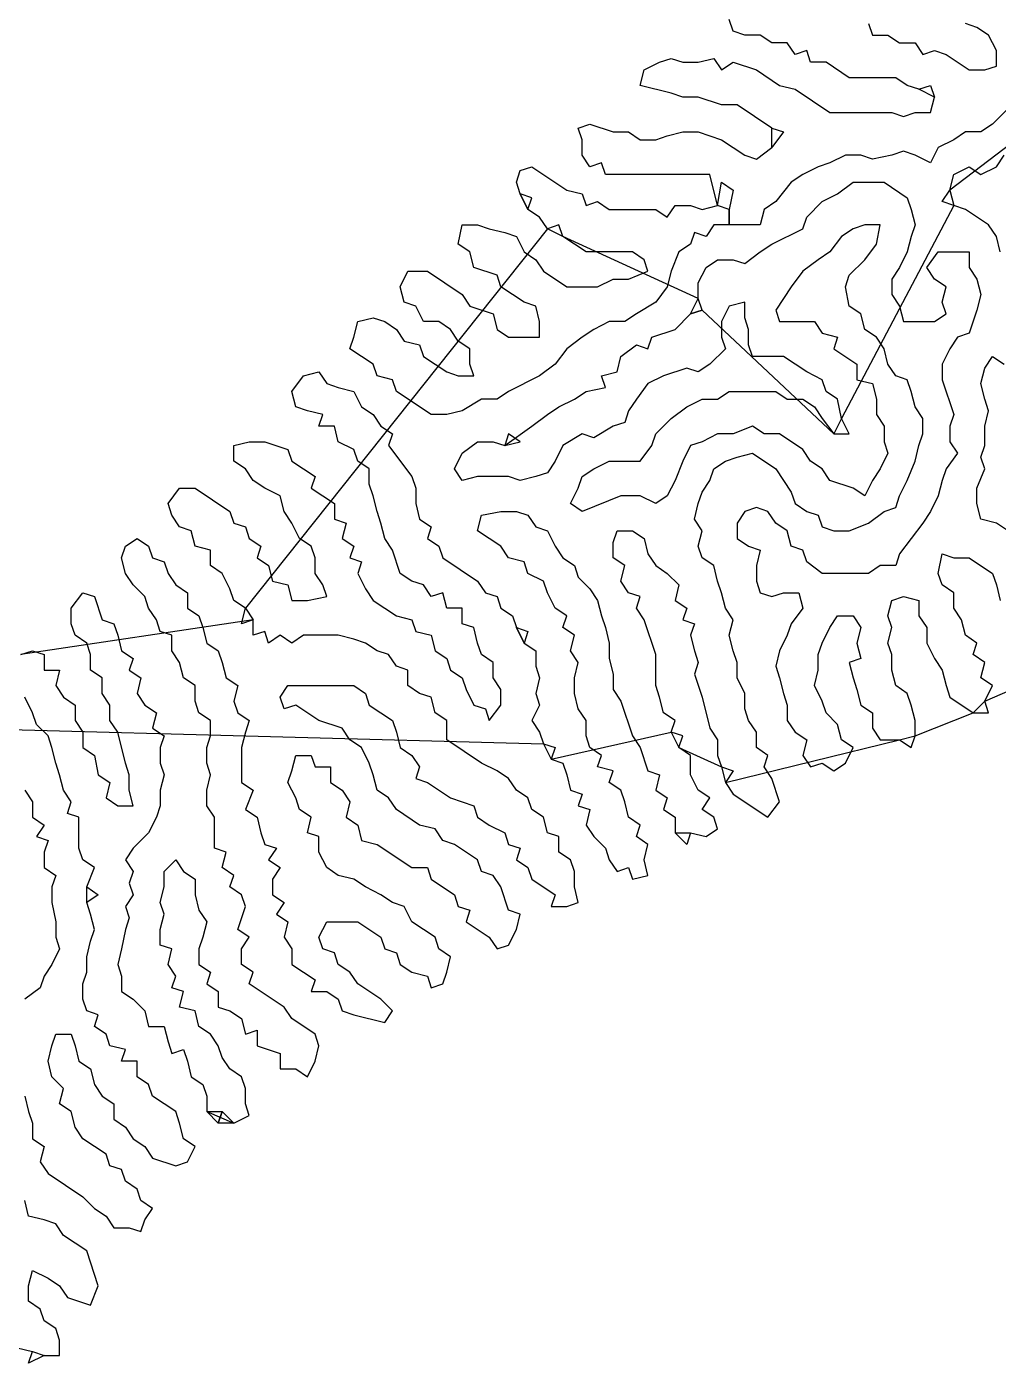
# Model space of a CAD drawing. Header units: metres. Extents: x 15 to 2853, y 44 to 1438.
# Drawn here: x 520.5 to 771.5, y 783 to 1128.2 of the extents above; entities that cross this region are included whole.
import ezdxf

# ---------------------------------------------------------------- set-up
doc = ezdxf.new("R2010")
doc.units = ezdxf.units.M
doc.layers.add('Draw', color=2, linetype='CONTINUOUS')
doc.layers.add('Skip', color=1, linetype='CONTINUOUS')

msp = doc.modelspace()

# ---------------------------------------------------------------- linework, layer by layer
at = {"layer": 'draw'}
for p, q in [((703, 1127), (702, 1130)), ((738, 1129), (739, 1126)), ((766, 1128), (763, 1129)), ((706, 1126), (703, 1127)), ((710, 1126), (706, 1126)), ((713, 1124), (710, 1126)), ((739, 1126), (743, 1126)), ((743, 1126), (746, 1124)), ((769, 1126), (766, 1128)), ((771, 1122), (769, 1126)), ((717, 1124), (713, 1124)), ((719, 1121), (717, 1124)), ((722, 1122), (719, 1121)), ((723, 1119), (722, 1122)), ((746, 1124), (750, 1124)), ((750, 1124), (752, 1121)), ((752, 1121), (755, 1122)), ((755, 1122), (758, 1121)), ((771, 1118), (771, 1122)), ((680, 1117), (684, 1119)), ((684, 1119), (687, 1120)), ((687, 1120), (690, 1119)), ((690, 1119), (694, 1119)), ((694, 1119), (698, 1120)), ((698, 1120), (700, 1117)), ((700, 1117), (703, 1119)), ((703, 1119), (709, 1117)), ((727, 1119), (723, 1119)), ((733, 1115), (727, 1119)), ((758, 1121), (764, 1117)), ((679, 1113), (680, 1117)), ((709, 1117), (715, 1113)), ((745, 1115), (733, 1115)), ((748, 1113), (745, 1115)), ((764, 1117), (768, 1117)), ((768, 1117), (771, 1118)), ((687, 1111), (679, 1113)), ((715, 1113), (719, 1112)), ((719, 1112), (728, 1106)), ((751, 1112), (748, 1113)), ((751, 1112), (754, 1113)), ((755, 1110), (751, 1112)), ((754, 1113), (755, 1110)), ((690, 1110), (687, 1111)), ((694, 1110), (690, 1110)), ((700, 1108), (694, 1110)), ((704, 1108), (700, 1108)), ((713, 1102), (704, 1108)), ((754, 1106), (755, 1110)), ((777, 1110), (770, 1103)), ((728, 1106), (744, 1106)), ((744, 1106), (747, 1105)), ((747, 1105), (750, 1106)), ((750, 1106), (754, 1106)), ((663, 1102), (666, 1103)), ((664, 1099), (663, 1102)), ((666, 1103), (672, 1101)), ((713, 1097), (713, 1102)), ((713, 1102), (716, 1101)), ((770, 1103), (767, 1101)), ((664, 1095), (664, 1099)), ((672, 1101), (676, 1101)), ((676, 1101), (679, 1099)), ((679, 1099), (683, 1099)), ((683, 1099), (686, 1100)), ((686, 1100), (690, 1101)), ((690, 1101), (694, 1101)), ((694, 1101), (700, 1099)), ((700, 1099), (706, 1095)), ((716, 1101), (713, 1097)), ((763, 1101), (760, 1099)), ((767, 1101), (763, 1101)), ((666, 1092), (664, 1095)), ((706, 1095), (709, 1094)), ((709, 1094), (713, 1097)), ((732, 1095), (728, 1093)), ((736, 1095), (732, 1095)), ((739, 1094), (736, 1095)), ((744, 1095), (739, 1094)), ((747, 1096), (744, 1095)), ((750, 1095), (747, 1096)), ((754, 1093), (750, 1095)), ((756, 1097), (754, 1093)), ((771, 1092), (773, 1095)), ((647, 1088), (648, 1091)), ((648, 1091), (651, 1092)), ((651, 1092), (660, 1086)), ((669, 1093), (666, 1092)), ((670, 1090), (669, 1093)), ((725, 1092), (721, 1090)), ((728, 1093), (725, 1092)), ((760, 1090), (764, 1092)), ((764, 1092), (767, 1090)), ((767, 1090), (771, 1092)), ((648, 1085), (647, 1088)), ((697, 1090), (670, 1090)), ((699, 1082), (700, 1088)), ((700, 1088), (703, 1086)), ((721, 1090), (718, 1088)), ((730, 1085), (734, 1088)), ((734, 1088), (742, 1088)), ((742, 1088), (748, 1084)), ((759, 1086), (760, 1090)), ((651, 1084), (648, 1085)), ((648, 1085), (650, 1081)), ((650, 1081), (651, 1084)), ((660, 1086), (664, 1085)), ((664, 1085), (665, 1082)), ((726, 1083), (730, 1085)), ((748, 1084), (749, 1081)), ((757, 1083), (759, 1086)), ((759, 1086), (760, 1082)), ((653, 1079), (650, 1081)), ((665, 1082), (668, 1083)), ((668, 1083), (671, 1081)), ((671, 1081), (683, 1081)), ((683, 1081), (686, 1079)), ((686, 1079), (688, 1082)), ((688, 1082), (692, 1082)), ((692, 1082), (695, 1081)), ((695, 1081), (699, 1082)), ((702, 1081), (699, 1082)), ((702, 1081), (702, 1077)), ((711, 1081), (710, 1077)), ((714, 1083), (711, 1081)), ((722, 1079), (726, 1083)), ((749, 1081), (750, 1077)), ((763, 1081), (757, 1083)), ((769, 1077), (763, 1081)), ((632, 1072), (633, 1077)), ((633, 1077), (637, 1077)), ((637, 1077), (640, 1076)), ((655, 1076), (653, 1079)), ((658, 1077), (655, 1076)), ((659, 1074), (658, 1077)), ((698, 1077), (696, 1074)), ((710, 1077), (698, 1077)), ((721, 1076), (722, 1079)), ((737, 1077), (734, 1076)), ((741, 1077), (737, 1077)), ((740, 1072), (741, 1077)), ((750, 1077), (749, 1074)), ((771, 1074), (769, 1077)), ((640, 1076), (644, 1075)), ((644, 1075), (647, 1074)), ((647, 1074), (649, 1070)), ((659, 1074), (655, 1076)), ((665, 1070), (659, 1074)), ((693, 1075), (692, 1072)), ((696, 1074), (693, 1075)), ((713, 1072), (721, 1076)), ((731, 1074), (728, 1070)), ((734, 1076), (731, 1074)), ((749, 1074), (748, 1070)), ((772, 1070), (771, 1074)), ((635, 1070), (632, 1072)), ((692, 1072), (689, 1070)), ((710, 1070), (713, 1072)), ((737, 1068), (740, 1072)), ((636, 1066), (635, 1070)), ((649, 1070), (652, 1068)), ((652, 1068), (654, 1065)), ((677, 1070), (665, 1070)), ((680, 1068), (677, 1070)), ((681, 1065), (680, 1068)), ((689, 1070), (687, 1065)), ((696, 1066), (699, 1068)), ((699, 1068), (703, 1068)), ((703, 1068), (706, 1067)), ((706, 1067), (710, 1070)), ((725, 1068), (721, 1065)), ((728, 1070), (725, 1068)), ((733, 1064), (737, 1068)), ((748, 1070), (746, 1066)), ((756, 1070), (764, 1070)), ((764, 1070), (764, 1066)), ((617, 1061), (619, 1065)), ((619, 1065), (624, 1065)), ((624, 1065), (633, 1059)), ((642, 1064), (636, 1066)), ((643, 1061), (642, 1064)), ((654, 1065), (660, 1061)), ((676, 1063), (681, 1065)), ((687, 1065), (686, 1061)), ((694, 1062), (696, 1066)), ((721, 1065), (718, 1061)), ((732, 1061), (733, 1064)), ((746, 1066), (744, 1063)), ((755, 1063), (753, 1066)), ((764, 1066), (766, 1063)), ((618, 1057), (617, 1061)), ((649, 1057), (643, 1061)), ((660, 1061), (668, 1061)), ((668, 1061), (672, 1063)), ((672, 1063), (676, 1063)), ((686, 1061), (683, 1057)), ((694, 1058), (694, 1062)), ((718, 1061), (714, 1055)), ((733, 1056), (732, 1061)), ((744, 1063), (744, 1059)), ((758, 1061), (755, 1063)), ((757, 1057), (758, 1061)), ((766, 1063), (767, 1059)), ((621, 1056), (618, 1057)), ((633, 1059), (635, 1056)), ((652, 1056), (649, 1057)), ((692, 1054), (694, 1058)), ((695, 1055), (694, 1058)), ((706, 1057), (702, 1056)), ((706, 1053), (706, 1057)), ((744, 1059), (746, 1056)), ((758, 1054), (757, 1057)), ((767, 1059), (766, 1055)), ((606, 1052), (610, 1053)), ((610, 1053), (613, 1052)), ((623, 1052), (621, 1056)), ((635, 1056), (641, 1054)), ((641, 1054), (642, 1050)), ((653, 1052), (652, 1056)), ((678, 1054), (675, 1052)), ((688, 1050), (692, 1054)), ((695, 1055), (692, 1054)), ((702, 1056), (700, 1052)), ((707, 1050), (706, 1053)), ((714, 1055), (715, 1052)), ((736, 1054), (733, 1056)), ((737, 1050), (736, 1054)), ((746, 1056), (747, 1052)), ((755, 1052), (758, 1054)), ((766, 1055), (764, 1049)), ((605, 1048), (606, 1052)), ((613, 1052), (616, 1050)), ((616, 1050), (618, 1047)), ((627, 1052), (623, 1052)), ((630, 1050), (627, 1052)), ((632, 1047), (630, 1050)), ((642, 1050), (645, 1048)), ((653, 1048), (653, 1052)), ((667, 1050), (664, 1048)), ((671, 1052), (667, 1050)), ((675, 1052), (671, 1052)), ((682, 1048), (688, 1050)), ((700, 1052), (700, 1048)), ((707, 1046), (707, 1050)), ((715, 1052), (724, 1052)), ((724, 1052), (726, 1049)), ((740, 1048), (737, 1050)), ((747, 1052), (755, 1052)), ((604, 1045), (605, 1048)), ((618, 1047), (622, 1046)), ((622, 1046), (623, 1043)), ((635, 1045), (632, 1047)), ((645, 1048), (653, 1048)), ((674, 1043), (678, 1046)), ((678, 1046), (681, 1045)), ((681, 1045), (682, 1048)), ((700, 1048), (701, 1045)), ((708, 1043), (707, 1046)), ((726, 1049), (730, 1048)), ((730, 1048), (729, 1045)), ((742, 1045), (740, 1048)), ((761, 1048), (759, 1045)), ((764, 1049), (761, 1048)), ((610, 1041), (604, 1045)), ((623, 1043), (629, 1039)), ((635, 1041), (635, 1045)), ((660, 1045), (657, 1041)), ((673, 1039), (674, 1043)), ((701, 1045), (697, 1041)), ((716, 1043), (708, 1043)), ((722, 1039), (716, 1043)), ((729, 1045), (735, 1041)), ((743, 1041), (742, 1045)), ((759, 1045), (757, 1041)), ((768, 1040), (770, 1043)), ((770, 1043), (773, 1041)), ((592, 1038), (596, 1039)), ((596, 1039), (598, 1036)), ((611, 1038), (610, 1041)), ((629, 1039), (632, 1038)), ((636, 1038), (635, 1041)), ((657, 1041), (653, 1038)), ((669, 1038), (673, 1039)), ((691, 1040), (685, 1038)), ((694, 1039), (691, 1040)), ((697, 1041), (694, 1039)), ((726, 1037), (722, 1039)), ((735, 1041), (735, 1037)), ((745, 1038), (743, 1041)), ((757, 1041), (757, 1037)), ((767, 1036), (768, 1040)), ((598, 1036), (601, 1035)), ((615, 1037), (611, 1038)), ((616, 1034), (615, 1037)), ((632, 1038), (636, 1038)), ((653, 1038), (645, 1034)), ((670, 1035), (669, 1038)), ((681, 1036), (678, 1032)), ((685, 1038), (681, 1036)), ((727, 1034), (726, 1037)), ((735, 1037), (739, 1036)), ((739, 1036), (740, 1032)), ((748, 1037), (745, 1038)), ((749, 1034), (748, 1037)), ((757, 1037), (760, 1028)), ((768, 1032), (767, 1036)), ((590, 1030), (589, 1034)), ((601, 1035), (605, 1034)), ((605, 1034), (607, 1030)), ((625, 1028), (616, 1034)), ((645, 1034), (642, 1032)), ((662, 1032), (665, 1034)), ((699, 1032), (702, 1034)), ((702, 1034), (714, 1034)), ((714, 1034), (717, 1032)), ((730, 1032), (727, 1034)), ((750, 1030), (749, 1034)), ((593, 1029), (590, 1030)), ((597, 1028), (593, 1029)), ((607, 1030), (610, 1028)), ((633, 1029), (629, 1028)), ((638, 1032), (633, 1029)), ((642, 1032), (638, 1032)), ((655, 1028), (658, 1030)), ((658, 1030), (662, 1032)), ((676, 1029), (675, 1026)), ((678, 1032), (676, 1029)), ((687, 1027), (691, 1030)), ((691, 1030), (695, 1032)), ((695, 1032), (699, 1032)), ((717, 1032), (721, 1032)), ((721, 1032), (724, 1030)), ((724, 1030), (726, 1027)), ((731, 1027), (730, 1032)), ((740, 1032), (740, 1028)), ((752, 1027), (750, 1030)), ((769, 1029), (768, 1032)), ((768, 1025), (769, 1029)), ((596, 1025), (597, 1028)), ((610, 1028), (612, 1025)), ((629, 1028), (625, 1028)), ((651, 1025), (655, 1028)), ((675, 1026), (672, 1025)), ((683, 1023), (687, 1027)), ((726, 1027), (729, 1023)), ((731, 1027), (729, 1023)), ((733, 1023), (731, 1027)), ((740, 1028), (742, 1025)), ((752, 1023), (752, 1027)), ((760, 1028), (759, 1025)), ((600, 1025), (596, 1025)), ((601, 1021), (600, 1025)), ((612, 1025), (615, 1023)), ((615, 1023), (614, 1020)), ((645, 1023), (644, 1020)), ((648, 1021), (645, 1023)), ((664, 1023), (659, 1020)), ((667, 1022), (664, 1023)), ((672, 1025), (667, 1022)), ((682, 1020), (683, 1023)), ((699, 1023), (695, 1021)), ((703, 1023), (699, 1023)), ((711, 1023), (708, 1025)), ((715, 1023), (711, 1023)), ((721, 1019), (715, 1023)), ((729, 1023), (733, 1023)), ((742, 1025), (742, 1021)), ((751, 1020), (752, 1023)), ((759, 1025), (759, 1021)), ((768, 1020), (768, 1025)), ((574, 1020), (578, 1021)), ((574, 1016), (574, 1020)), ((578, 1021), (582, 1021)), ((582, 1021), (588, 1019)), ((588, 1019), (589, 1016)), ((605, 1019), (601, 1021)), ((606, 1016), (605, 1019)), ((614, 1020), (620, 1012)), ((633, 1018), (637, 1021)), ((637, 1021), (641, 1021)), ((641, 1021), (644, 1020)), ((644, 1020), (648, 1021)), ((659, 1020), (657, 1016)), ((679, 1016), (682, 1020)), ((692, 1020), (690, 1016)), ((695, 1021), (692, 1020)), ((723, 1016), (721, 1019)), ((742, 1021), (743, 1018)), ((750, 1016), (751, 1020)), ((759, 1021), (761, 1018)), ((767, 1017), (768, 1020)), ((577, 1014), (574, 1016)), ((589, 1016), (595, 1012)), ((609, 1014), (606, 1016)), ((631, 1014), (633, 1018)), ((657, 1016), (655, 1013)), ((667, 1014), (671, 1016)), ((671, 1016), (679, 1016)), ((698, 1014), (701, 1016)), ((701, 1016), (704, 1017)), ((704, 1017), (708, 1018)), ((708, 1018), (714, 1014)), ((726, 1014), (723, 1016)), ((743, 1018), (741, 1014)), ((748, 1011), (750, 1016)), ((761, 1018), (758, 1014)), ((768, 1014), (767, 1017)), ((579, 1011), (577, 1014)), ((595, 1012), (594, 1009)), ((609, 1010), (609, 1014)), ((620, 1012), (621, 1009)), ((633, 1011), (631, 1014)), ((637, 1012), (633, 1011)), ((645, 1012), (637, 1012)), ((648, 1011), (645, 1012)), ((652, 1012), (648, 1011)), ((655, 1013), (652, 1012)), ((663, 1009), (664, 1012)), ((664, 1012), (667, 1014)), ((697, 1011), (698, 1014)), ((714, 1014), (718, 1008)), ((728, 1011), (726, 1014)), ((741, 1014), (739, 1011)), ((758, 1014), (757, 1011)), ((766, 1009), (768, 1014)), ((557, 1005), (560, 1009)), ((560, 1009), (564, 1009)), ((564, 1009), (573, 1003)), ((582, 1009), (579, 1011)), ((586, 1007), (582, 1009)), ((594, 1009), (600, 1005)), ((610, 1007), (609, 1010)), ((621, 1009), (621, 1005)), ((661, 1005), (663, 1009)), ((688, 1011), (686, 1007)), ((694, 1005), (695, 1008)), ((695, 1008), (697, 1011)), ((718, 1008), (719, 1005)), ((734, 1009), (728, 1011)), ((737, 1007), (734, 1009)), ((739, 1011), (737, 1007)), ((746, 1007), (748, 1011)), ((757, 1011), (756, 1007)), ((766, 1005), (766, 1009)), ((558, 1002), (557, 1005)), ((587, 1003), (586, 1007)), ((600, 1005), (600, 1001)), ((611, 1003), (610, 1007)), ((621, 1005), (622, 1001)), ((664, 1003), (661, 1005)), ((674, 1007), (664, 1003)), ((679, 1007), (674, 1007)), ((683, 1005), (679, 1007)), ((686, 1007), (683, 1005)), ((693, 1001), (694, 1005)), ((719, 1005), (722, 1003)), ((745, 1004), (746, 1007)), ((756, 1007), (754, 1003)), ((767, 1001), (766, 1005)), ((560, 999), (558, 1002)), ((573, 1003), (574, 1000)), ((589, 1000), (587, 1003)), ((600, 1001), (603, 1000)), ((612, 1000), (611, 1003)), ((622, 1001), (625, 999)), ((637, 998), (638, 1002)), ((638, 1002), (643, 1003)), ((643, 1003), (647, 1003)), ((647, 1003), (650, 1002)), ((650, 1002), (652, 999)), ((695, 998), (693, 1001)), ((706, 1003), (704, 1000)), ((709, 1004), (706, 1003)), ((712, 1003), (709, 1004)), ((714, 1000), (712, 1003)), ((722, 1003), (725, 1002)), ((725, 1002), (726, 999)), ((738, 1000), (742, 1003)), ((742, 1003), (745, 1004)), ((754, 1003), (752, 1000)), ((771, 1000), (767, 1001)), ((563, 998), (560, 999)), ((564, 994), (563, 998)), ((574, 1000), (577, 999)), ((577, 999), (578, 996)), ((591, 996), (589, 1000)), ((603, 1000), (602, 996)), ((613, 996), (612, 1000)), ((625, 999), (624, 996)), ((643, 994), (637, 998)), ((652, 999), (655, 998)), ((655, 998), (657, 994)), ((672, 995), (673, 998)), ((673, 998), (677, 998)), ((677, 998), (680, 996)), ((694, 994), (695, 998)), ((704, 1000), (704, 996)), ((717, 998), (714, 1000)), ((718, 994), (717, 998)), ((726, 999), (729, 998)), ((729, 998), (733, 998)), ((752, 1000), (746, 992)), ((777, 996), (771, 1000)), ((546, 994), (549, 996)), ((549, 996), (552, 994)), ((578, 996), (581, 994)), ((594, 994), (591, 996)), ((602, 996), (605, 994)), ((615, 993), (613, 996)), ((624, 996), (627, 994)), ((672, 991), (672, 995)), ((680, 996), (681, 992)), ((704, 996), (707, 994)), ((545, 991), (546, 994)), ((546, 987), (545, 991)), ((552, 994), (553, 991)), ((553, 991), (556, 990)), ((568, 993), (564, 994)), ((568, 989), (568, 993)), ((581, 994), (580, 991)), ((580, 991), (583, 989)), ((595, 991), (594, 994)), ((595, 987), (595, 991)), ((605, 994), (604, 991)), ((604, 991), (607, 990)), ((617, 987), (615, 993)), ((627, 994), (628, 991)), ((628, 991), (637, 985)), ((645, 991), (643, 994)), ((649, 990), (645, 991)), ((657, 994), (659, 991)), ((659, 991), (662, 989)), ((675, 989), (672, 991)), ((681, 992), (683, 989)), ((695, 991), (694, 994)), ((698, 989), (695, 991)), ((707, 994), (710, 993)), ((710, 993), (709, 989)), ((721, 993), (718, 994)), ((722, 990), (721, 993)), ((746, 992), (745, 989)), ((756, 987), (757, 992)), ((757, 992), (760, 991)), ((760, 991), (764, 991)), ((764, 991), (770, 987)), ((556, 990), (557, 987)), ((571, 987), (568, 989)), ((583, 989), (584, 985)), ((607, 990), (606, 987)), ((662, 989), (663, 986)), ((674, 985), (675, 989)), ((683, 989), (686, 987)), ((699, 985), (698, 989)), ((709, 989), (709, 985)), ((726, 987), (722, 990)), ((741, 989), (738, 987)), ((745, 989), (741, 989)), ((548, 984), (546, 987)), ((551, 981), (548, 984)), ((557, 987), (559, 984)), ((559, 984), (562, 982)), ((573, 983), (571, 987)), ((584, 985), (588, 984)), ((588, 984), (589, 980)), ((597, 984), (595, 987)), ((598, 981), (597, 984)), ((606, 987), (608, 983)), ((620, 985), (617, 987)), ((623, 984), (620, 985)), ((625, 981), (623, 984)), ((637, 985), (639, 982)), ((654, 985), (650, 987)), ((655, 982), (654, 985)), ((663, 986), (666, 983)), ((676, 982), (674, 985)), ((686, 987), (689, 984)), ((689, 984), (688, 980)), ((700, 982), (699, 985)), ((709, 985), (710, 982)), ((738, 987), (726, 987)), ((757, 984), (756, 987)), ((760, 982), (757, 984)), ((770, 987), (771, 984)), ((771, 984), (772, 980)), ((532, 978), (535, 982)), ((535, 982), (538, 981)), ((538, 981), (540, 975)), ((552, 978), (551, 981)), ((562, 982), (562, 978)), ((574, 980), (573, 983)), ((593, 980), (598, 981)), ((608, 983), (610, 980)), ((628, 982), (625, 981)), ((629, 978), (628, 982)), ((639, 982), (642, 981)), ((642, 981), (643, 978)), ((657, 978), (655, 982)), ((666, 983), (668, 980)), ((679, 981), (676, 982)), ((678, 978), (679, 981)), ((701, 978), (700, 982)), ((710, 982), (713, 981)), ((713, 981), (716, 982)), ((716, 982), (720, 982)), ((720, 982), (721, 978)), ((744, 980), (747, 981)), ((747, 981), (751, 980)), ((760, 978), (760, 982)), ((532, 974), (532, 978)), ((554, 975), (552, 978)), ((562, 978), (565, 976)), ((577, 978), (574, 980)), ((576, 974), (577, 978)), ((577, 978), (579, 975)), ((589, 980), (593, 980)), ((610, 980), (616, 976)), ((633, 978), (629, 978)), ((633, 974), (633, 978)), ((643, 978), (646, 976)), ((660, 976), (657, 978)), ((668, 980), (669, 976)), ((680, 975), (678, 978)), ((688, 980), (691, 978)), ((691, 978), (690, 975)), ((703, 975), (701, 978)), ((721, 978), (718, 974)), ((743, 976), (744, 980)), ((751, 980), (751, 976)), ((762, 975), (760, 978)), ((533, 971), (532, 974)), ((540, 975), (543, 974)), ((543, 974), (544, 971)), ((555, 972), (554, 975)), ((565, 976), (566, 973)), ((579, 975), (576, 974)), ((579, 971), (579, 975)), ((616, 976), (620, 975)), ((620, 975), (621, 972)), ((636, 973), (633, 974)), ((646, 976), (647, 973)), ((659, 973), (660, 976)), ((669, 976), (670, 973)), ((683, 966), (680, 975)), ((690, 975), (693, 974)), ((693, 974), (692, 971)), ((702, 971), (703, 975)), ((718, 974), (717, 971)), ((728, 973), (730, 976)), ((730, 976), (734, 976)), ((734, 976), (736, 973)), ((744, 973), (743, 976)), ((751, 976), (753, 973)), ((763, 971), (762, 975)), ((536, 969), (533, 971)), ((544, 971), (545, 967)), ((558, 971), (555, 972)), ((558, 967), (558, 971)), ((566, 973), (567, 969)), ((582, 972), (579, 971)), ((583, 969), (582, 972)), ((586, 971), (583, 969)), ((589, 969), (586, 971)), ((592, 971), (589, 969)), ((601, 971), (592, 971)), ((605, 970), (601, 971)), ((608, 969), (605, 970)), ((621, 972), (625, 971)), ((625, 971), (626, 967)), ((637, 969), (636, 973)), ((647, 973), (650, 972)), ((649, 969), (647, 973)), ((650, 972), (649, 969)), ((662, 971), (659, 973)), ((661, 967), (662, 971)), ((670, 973), (671, 969)), ((692, 971), (693, 967)), ((703, 967), (702, 971)), ((717, 971), (715, 967)), ((726, 969), (728, 973)), ((736, 973), (735, 969)), ((743, 969), (744, 973)), ((753, 973), (753, 969)), ((766, 969), (763, 971)), ((519, 966), (522, 967)), ((522, 967), (525, 966)), ((537, 966), (536, 969)), ((545, 967), (548, 965)), ((560, 964), (558, 967)), ((567, 969), (570, 967)), ((570, 967), (571, 964)), ((611, 967), (608, 969)), ((614, 966), (611, 967)), ((626, 967), (629, 965)), ((638, 966), (637, 969)), ((649, 969), (652, 967)), ((652, 967), (652, 963)), ((663, 964), (661, 967)), ((671, 969), (671, 965)), ((693, 967), (694, 964)), ((704, 964), (703, 967)), ((715, 967), (714, 963)), ((725, 966), (726, 969)), ((735, 969), (736, 965)), ((744, 966), (743, 969)), ((753, 969), (755, 965)), ((765, 966), (766, 969)), ((525, 966), (525, 962)), ((537, 962), (537, 966)), ((548, 965), (547, 962)), ((561, 960), (560, 964)), ((571, 964), (572, 960)), ((616, 963), (614, 966)), ((629, 965), (630, 962)), ((641, 964), (638, 966)), ((641, 960), (641, 964)), ((662, 960), (663, 964)), ((671, 965), (672, 961)), ((683, 958), (683, 966)), ((694, 964), (693, 961)), ((704, 960), (704, 964)), ((725, 962), (725, 966)), ((736, 965), (733, 964)), ((733, 964), (734, 960)), ((744, 962), (744, 966)), ((755, 965), (757, 962)), ((768, 964), (765, 966)), ((767, 960), (768, 964)), ((525, 962), (529, 962)), ((529, 962), (528, 958)), ((540, 960), (537, 962)), ((540, 956), (540, 960)), ((547, 962), (550, 960)), ((550, 960), (549, 956)), ((564, 958), (561, 960)), ((572, 960), (575, 958)), ((619, 962), (616, 963)), ((619, 958), (619, 962)), ((630, 962), (633, 960)), ((633, 960), (634, 957)), ((643, 957), (641, 960)), ((652, 963), (653, 960)), ((653, 960), (652, 956)), ((662, 956), (662, 960)), ((672, 961), (672, 957)), ((693, 961), (695, 955)), ((714, 963), (715, 960)), ((715, 960), (716, 956)), ((724, 958), (725, 962)), ((734, 960), (735, 957)), ((745, 958), (744, 962)), ((757, 962), (758, 958)), ((770, 958), (767, 960)), ((528, 958), (530, 955)), ((564, 954), (564, 958)), ((575, 958), (574, 954)), ((586, 955), (588, 958)), ((588, 958), (605, 958)), ((605, 958), (608, 956)), ((622, 956), (619, 958)), ((634, 957), (636, 953)), ((643, 953), (643, 957)), ((672, 957), (674, 954)), ((684, 955), (683, 958)), ((726, 954), (724, 958)), ((735, 957), (736, 953)), ((748, 956), (745, 958)), ((758, 958), (759, 955)), ((768, 954), (770, 958)), ((522, 951), (520, 955)), ((530, 955), (533, 953)), ((533, 953), (533, 949)), ((542, 953), (540, 956)), ((542, 949), (542, 953)), ((549, 956), (551, 953)), ((551, 953), (554, 951)), ((565, 951), (564, 954)), ((574, 954), (575, 951)), ((587, 952), (586, 955)), ((590, 953), (587, 952)), ((596, 949), (590, 953)), ((608, 956), (609, 953)), ((609, 953), (615, 949)), ((625, 955), (622, 956)), ((626, 951), (625, 955)), ((636, 953), (639, 952)), ((640, 949), (643, 953)), ((653, 953), (651, 949)), ((652, 956), (653, 953)), ((663, 952), (662, 956)), ((674, 954), (677, 945)), ((685, 951), (684, 955)), ((695, 955), (697, 947)), ((706, 952), (706, 956)), ((716, 956), (717, 953)), ((717, 953), (717, 949)), ((727, 951), (726, 954)), ((736, 953), (739, 951)), ((749, 953), (748, 956)), ((750, 949), (749, 953)), ((759, 955), (765, 951)), ((765, 951), (768, 954)), ((769, 951), (768, 954)), ((523, 948), (522, 951)), ((554, 951), (553, 947)), ((568, 949), (565, 951)), ((575, 951), (578, 949)), ((629, 949), (626, 951)), ((639, 952), (640, 949)), ((665, 949), (663, 952)), ((688, 949), (685, 951)), ((707, 949), (706, 952)), ((730, 948), (727, 951)), ((739, 951), (739, 947)), ((765, 951), (769, 951)), ((526, 945), (523, 948)), ((533, 949), (535, 946)), ((535, 946), (535, 942)), ((544, 946), (542, 949)), ((546, 938), (544, 946)), ((553, 947), (556, 945)), ((568, 945), (568, 949)), ((577, 946), (576, 942)), ((578, 949), (577, 946)), ((602, 947), (596, 949)), ((604, 944), (602, 947)), ((615, 949), (616, 946)), ((616, 946), (617, 942)), ((629, 944), (629, 949)), ((651, 949), (653, 946)), ((653, 946), (654, 943)), ((665, 945), (665, 949)), ((687, 946), (688, 949)), ((690, 945), (687, 946)), ((687, 946), (689, 942)), ((697, 947), (699, 944)), ((709, 946), (707, 949)), ((709, 942), (709, 946)), ((717, 949), (719, 946)), ((719, 946), (722, 944)), ((731, 944), (730, 948)), ((739, 947), (741, 944)), ((750, 945), (750, 949)), ((527, 942), (526, 945)), ((556, 945), (555, 942)), ((567, 942), (568, 945)), ((607, 942), (604, 944)), ((638, 938), (629, 944)), ((654, 943), (657, 942)), ((654, 943), (656, 939)), ((666, 942), (665, 945)), ((677, 945), (679, 942)), ((689, 942), (690, 945)), ((699, 944), (699, 940)), ((722, 944), (721, 940)), ((734, 942), (731, 944)), ((746, 944), (750, 945)), ((746, 944), (749, 942)), ((749, 942), (750, 945)), ((528, 938), (527, 942)), ((535, 942), (538, 940)), ((538, 940), (539, 935)), ((555, 942), (555, 938)), ((567, 938), (567, 942)), ((589, 936), (590, 940)), ((590, 940), (594, 940)), ((594, 940), (595, 937)), ((609, 938), (607, 942)), ((617, 942), (620, 940)), ((620, 940), (622, 937)), ((657, 942), (656, 939)), ((656, 939), (659, 938)), ((669, 940), (666, 942)), ((668, 937), (669, 940)), ((679, 942), (681, 936)), ((692, 940), (689, 942)), ((692, 935), (692, 940)), ((699, 940), (700, 937)), ((712, 940), (709, 942)), ((711, 937), (712, 940)), ((721, 940), (723, 937)), ((732, 938), (734, 942)), ((529, 935), (528, 938)), ((547, 935), (546, 938)), ((555, 938), (556, 935)), ((568, 935), (567, 938)), ((576, 937), (576, 933)), ((588, 933), (589, 936)), ((595, 937), (599, 937)), ((599, 937), (599, 933)), ((610, 935), (609, 938)), ((622, 937), (621, 934)), ((642, 936), (638, 938)), ((645, 934), (642, 936)), ((659, 938), (660, 935)), ((672, 936), (668, 937)), ((671, 933), (672, 936)), ((681, 936), (684, 935)), ((700, 937), (701, 933)), ((700, 937), (703, 936)), ((703, 936), (701, 933)), ((713, 934), (711, 937)), ((723, 937), (726, 938)), ((726, 938), (729, 936)), ((729, 936), (732, 938)), ((530, 931), (529, 935)), ((539, 935), (542, 933)), ((542, 933), (541, 929)), ((547, 931), (547, 935)), ((556, 935), (555, 931)), ((567, 931), (568, 935)), ((576, 933), (579, 931)), ((590, 929), (588, 933)), ((599, 933), (602, 931)), ((611, 931), (610, 935)), ((621, 934), (624, 933)), ((624, 933), (630, 929)), ((647, 931), (645, 934)), ((660, 935), (661, 931)), ((674, 931), (671, 933)), ((684, 935), (683, 931)), ((694, 931), (692, 935)), ((701, 933), (703, 930)), ((715, 928), (713, 934)), ((520, 931), (522, 928)), ((532, 928), (530, 931)), ((541, 929), (544, 927)), ((548, 927), (547, 931)), ((555, 931), (555, 927)), ((567, 927), (567, 931)), ((591, 926), (590, 929)), ((602, 931), (604, 928)), ((614, 929), (611, 931)), ((616, 926), (614, 929)), ((630, 929), (636, 927)), ((650, 929), (647, 931)), ((651, 926), (650, 929)), ((661, 931), (664, 930)), ((664, 930), (663, 927)), ((675, 928), (674, 931)), ((683, 931), (686, 929)), ((686, 929), (685, 926)), ((697, 929), (694, 931)), ((695, 926), (697, 929)), ((703, 930), (712, 924)), ((522, 928), (522, 924)), ((531, 925), (532, 928)), ((544, 927), (548, 927)), ((555, 927), (554, 924)), ((569, 924), (567, 927)), ((577, 926), (580, 924)), ((594, 924), (591, 926)), ((604, 928), (603, 924)), ((622, 922), (616, 926)), ((636, 927), (637, 924)), ((654, 924), (651, 926)), ((663, 927), (666, 926)), ((666, 926), (665, 922)), ((676, 924), (675, 928)), ((685, 926), (688, 924)), ((698, 924), (695, 926)), ((712, 924), (715, 928)), ((522, 924), (525, 922)), ((525, 922), (523, 919)), ((534, 924), (531, 925)), ((534, 916), (534, 924)), ((554, 924), (552, 920)), ((569, 916), (569, 924)), ((580, 924), (581, 920)), ((593, 920), (594, 924)), ((603, 924), (606, 922)), ((606, 922), (607, 918)), ((626, 921), (622, 922)), ((637, 924), (640, 922)), ((640, 922), (644, 920)), ((655, 920), (654, 924)), ((665, 922), (667, 919)), ((679, 922), (676, 924)), ((678, 919), (679, 922)), ((688, 924), (688, 920)), ((699, 921), (698, 924)), ((523, 919), (526, 918)), ((552, 920), (548, 916)), ((581, 920), (582, 917)), ((596, 919), (593, 920)), ((596, 915), (596, 919)), ((628, 918), (626, 921)), ((644, 920), (645, 917)), ((658, 919), (655, 920)), ((658, 915), (658, 919)), ((667, 919), (670, 916)), ((681, 917), (678, 919)), ((688, 920), (692, 920)), ((691, 917), (688, 920)), ((692, 920), (691, 917)), ((692, 920), (696, 919)), ((696, 919), (699, 921)), ((526, 918), (525, 915)), ((525, 915), (525, 911)), ((535, 913), (534, 916)), ((548, 916), (546, 913)), ((572, 915), (569, 916)), ((571, 911), (572, 915)), ((582, 917), (585, 916)), ((585, 916), (583, 913)), ((598, 911), (596, 915)), ((607, 918), (611, 917)), ((611, 917), (620, 911)), ((631, 917), (628, 918)), ((637, 913), (631, 917)), ((645, 917), (648, 916)), ((648, 916), (647, 913)), ((661, 913), (658, 915)), ((670, 916), (671, 913)), ((680, 913), (681, 917)), ((538, 911), (535, 913)), ((546, 913), (548, 910)), ((556, 910), (559, 913)), ((559, 913), (561, 910)), ((583, 913), (586, 911)), ((638, 910), (637, 913)), ((647, 913), (650, 911)), ((662, 910), (661, 913)), ((671, 913), (673, 910)), ((681, 909), (680, 913)), ((525, 911), (528, 909)), ((528, 909), (527, 906)), ((536, 906), (538, 911)), ((548, 910), (547, 907)), ((556, 906), (556, 910)), ((561, 910), (564, 908)), ((564, 908), (564, 904)), ((574, 909), (571, 911)), ((573, 906), (574, 909)), ((586, 911), (584, 908)), ((584, 908), (584, 904)), ((601, 909), (598, 911)), ((605, 908), (601, 909)), ((608, 906), (605, 908)), ((620, 911), (624, 911)), ((624, 911), (625, 908)), ((625, 908), (631, 904)), ((641, 909), (638, 910)), ((643, 906), (641, 909)), ((650, 911), (651, 908)), ((651, 908), (657, 904)), ((662, 906), (662, 910)), ((673, 910), (676, 911)), ((676, 911), (677, 908)), ((677, 908), (681, 909)), ((527, 906), (527, 902)), ((536, 902), (536, 906)), ((536, 906), (539, 904)), ((547, 907), (548, 904)), ((555, 902), (556, 906)), ((576, 904), (573, 906)), ((612, 904), (608, 906)), ((645, 900), (643, 906)), ((663, 902), (662, 906)), ((527, 902), (528, 897)), ((539, 904), (536, 902)), ((537, 899), (536, 902)), ((548, 904), (546, 901)), ((546, 901), (547, 898)), ((556, 899), (555, 902)), ((564, 904), (565, 900)), ((575, 895), (577, 901)), ((577, 901), (576, 904)), ((584, 904), (587, 902)), ((587, 902), (585, 899)), ((615, 902), (612, 904)), ((618, 901), (615, 902)), ((620, 897), (618, 901)), ((631, 904), (632, 901)), ((632, 901), (635, 900)), ((657, 904), (656, 901)), ((656, 901), (660, 901)), ((660, 901), (663, 902)), ((538, 895), (537, 899)), ((547, 898), (546, 895)), ((555, 895), (556, 899)), ((565, 900), (567, 897)), ((585, 899), (588, 897)), ((635, 900), (634, 897)), ((648, 899), (645, 900)), ((647, 895), (648, 899)), ((528, 897), (528, 893)), ((537, 892), (538, 895)), ((546, 895), (545, 890)), ((555, 891), (555, 895)), ((567, 897), (566, 893)), ((578, 893), (575, 895)), ((588, 897), (587, 893)), ((596, 893), (598, 897)), ((598, 897), (606, 897)), ((606, 897), (612, 893)), ((626, 893), (620, 897)), ((634, 897), (640, 893)), ((645, 891), (647, 895)), ((528, 893), (529, 890)), ((536, 888), (537, 892)), ((558, 890), (555, 891)), ((566, 893), (565, 890)), ((576, 890), (578, 893)), ((587, 893), (589, 890)), ((597, 890), (596, 893)), ((612, 893), (613, 890)), ((627, 890), (626, 893)), ((640, 893), (642, 890)), ((642, 890), (645, 891)), ((529, 890), (527, 886)), ((536, 884), (536, 888)), ((545, 890), (544, 886)), ((557, 886), (558, 890)), ((565, 890), (565, 886)), ((576, 886), (576, 890)), ((589, 890), (589, 886)), ((600, 889), (597, 890)), ((601, 886), (600, 889)), ((613, 890), (616, 889)), ((616, 889), (617, 886)), ((630, 888), (627, 890)), ((629, 884), (630, 888)), ((527, 886), (525, 883)), ((535, 881), (536, 884)), ((544, 886), (545, 883)), ((559, 883), (557, 886)), ((565, 886), (568, 884)), ((568, 884), (567, 881)), ((579, 884), (576, 886)), ((578, 881), (579, 884)), ((589, 886), (595, 882)), ((604, 884), (601, 886)), ((606, 881), (604, 884)), ((617, 886), (620, 884)), ((620, 884), (624, 883)), ((628, 881), (629, 884)), ((525, 883), (524, 880)), ((535, 877), (535, 881)), ((545, 883), (545, 879)), ((558, 880), (559, 883)), ((567, 881), (570, 879)), ((587, 875), (578, 881)), ((595, 882), (594, 879)), ((612, 877), (606, 881)), ((624, 883), (625, 880)), ((625, 880), (628, 881)), ((524, 880), (520, 877)), ((536, 874), (535, 877)), ((545, 879), (548, 877)), ((548, 877), (551, 874)), ((561, 879), (558, 880)), ((560, 875), (561, 879)), ((570, 879), (570, 875)), ((594, 879), (598, 879)), ((598, 879), (601, 877)), ((601, 877), (602, 874)), ((615, 874), (612, 877)), ((539, 873), (536, 874)), ((551, 874), (552, 870)), ((564, 874), (560, 875)), ((565, 870), (564, 874)), ((570, 875), (573, 874)), ((573, 874), (576, 872)), ((589, 872), (587, 875)), ((602, 874), (605, 873)), ((613, 871), (615, 874)), ((538, 870), (539, 873)), ((541, 868), (538, 870)), ((552, 870), (556, 870)), ((556, 870), (557, 866)), ((568, 868), (565, 870)), ((576, 872), (577, 868)), ((595, 868), (589, 872)), ((605, 873), (613, 871)), ((527, 865), (528, 868)), ((528, 868), (532, 868)), ((532, 868), (533, 865)), ((542, 865), (541, 868)), ((570, 865), (568, 868)), ((577, 868), (580, 869)), ((580, 869), (580, 865)), ((596, 865), (595, 868)), ((526, 861), (527, 865)), ((533, 865), (534, 861)), ((546, 864), (542, 865)), ((545, 861), (546, 864)), ((557, 866), (558, 863)), ((558, 863), (561, 864)), ((561, 864), (562, 861)), ((571, 862), (570, 865)), ((580, 865), (586, 863)), ((586, 863), (586, 859)), ((595, 861), (596, 865)), ((527, 857), (526, 861)), ((534, 861), (537, 859)), ((549, 861), (545, 861)), ((549, 857), (549, 861)), ((562, 861), (563, 857)), ((573, 859), (571, 862)), ((593, 857), (595, 861)), ((537, 859), (538, 855)), ((552, 855), (549, 857)), ((563, 857), (566, 855)), ((576, 857), (573, 859)), ((577, 854), (576, 857)), ((586, 859), (590, 859)), ((590, 859), (593, 857)), ((529, 850), (530, 854)), ((538, 855), (540, 852)), ((553, 852), (552, 855)), ((566, 855), (567, 852)), ((577, 850), (577, 854)), ((520, 852), (521, 848)), ((532, 848), (529, 850)), ((540, 852), (543, 850)), ((543, 850), (543, 846)), ((559, 848), (553, 852)), ((567, 852), (567, 848)), ((578, 847), (577, 850)), ((521, 848), (522, 845)), ((533, 844), (532, 848)), ((543, 846), (546, 844)), ((560, 845), (559, 848)), ((567, 848), (571, 848)), ((570, 845), (567, 848)), ((570, 845), (571, 848)), ((571, 848), (574, 845)), ((574, 845), (578, 847)), ((522, 845), (522, 841)), ((535, 841), (533, 844)), ((546, 844), (548, 841)), ((561, 841), (560, 845)), ((574, 845), (570, 845)), ((522, 841), (525, 839)), ((525, 839), (524, 835)), ((541, 837), (535, 841)), ((548, 841), (551, 839)), ((551, 839), (553, 836)), ((564, 839), (561, 841)), ((562, 835), (564, 839)), ((542, 834), (541, 837)), ((553, 836), (559, 834)), ((524, 835), (526, 832)), ((526, 832), (535, 826)), ((545, 833), (542, 834)), ((546, 830), (545, 833)), ((559, 834), (562, 835)), ((549, 828), (546, 830)), ((521, 821), (520, 825)), ((535, 826), (538, 823)), ((550, 825), (549, 828)), ((553, 823), (550, 825)), ((538, 823), (541, 821)), ((551, 820), (553, 823)), ((525, 820), (521, 821)), ((528, 819), (525, 820)), ((530, 816), (528, 819)), ((541, 821), (543, 818)), ((550, 817), (551, 820)), ((536, 812), (530, 816)), ((543, 818), (547, 818)), ((547, 818), (550, 817)), ((539, 803), (536, 812)), ((521, 803), (522, 807)), ((526, 805), (529, 803)), ((521, 799), (521, 803)), ((529, 803), (531, 800)), ((537, 798), (539, 803)), ((524, 797), (521, 799)), ((531, 800), (537, 798)), ((525, 794), (524, 797)), ((528, 792), (525, 794)), ((529, 789), (528, 792)), ((529, 785), (529, 789)), ((521, 783), (522, 786)), ((525, 785), (521, 783)), ((522, 786), (525, 785)), ((525, 785), (529, 785))]:
    msp.add_line(p, q, dxfattribs=at)
at = {"layer": 'skip'}
for p, q in [((755, 1110), (751, 1112)), ((713, 1097), (713, 1102)), ((780, 1102), (759, 1086)), ((760, 1099), (756, 1097)), ((699, 1082), (697, 1090)), ((718, 1088), (714, 1083)), ((650, 1081), (648, 1085)), ((703, 1086), (702, 1081)), ((702, 1077), (702, 1081)), ((760, 1082), (731, 1027)), ((655, 1076), (577, 978)), ((694, 1058), (659, 1074)), ((753, 1066), (756, 1070)), ((683, 1057), (678, 1054)), ((692, 1054), (695, 1055)), ((729, 1023), (695, 1055)), ((664, 1048), (660, 1045)), ((589, 1034), (592, 1038)), ((665, 1034), (670, 1035)), ((644, 1020), (651, 1025)), ((708, 1025), (703, 1023)), ((690, 1016), (688, 1011)), ((733, 998), (738, 1000)), ((650, 987), (649, 990)), ((579, 975), (519, 966)), ((647, 973), (649, 969)), ((768, 954), (807, 971)), ((706, 956), (704, 960)), ((200, 955), (654, 943)), ((750, 945), (765, 951)), ((656, 939), (687, 946)), ((701, 933), (746, 944)), ((741, 944), (746, 944)), ((576, 942), (576, 937)), ((689, 942), (700, 937)), ((579, 931), (577, 926)), ((688, 920), (692, 920)), ((536, 902), (536, 906)), ((530, 854), (527, 857)), ((567, 848), (574, 845)), ((571, 848), (570, 845)), ((522, 807), (526, 805)), ((518, 787), (522, 786)), ((522, 786), (525, 785))]:
    msp.add_line(p, q, dxfattribs=at)

doc.saveas('drawing.dxf')
